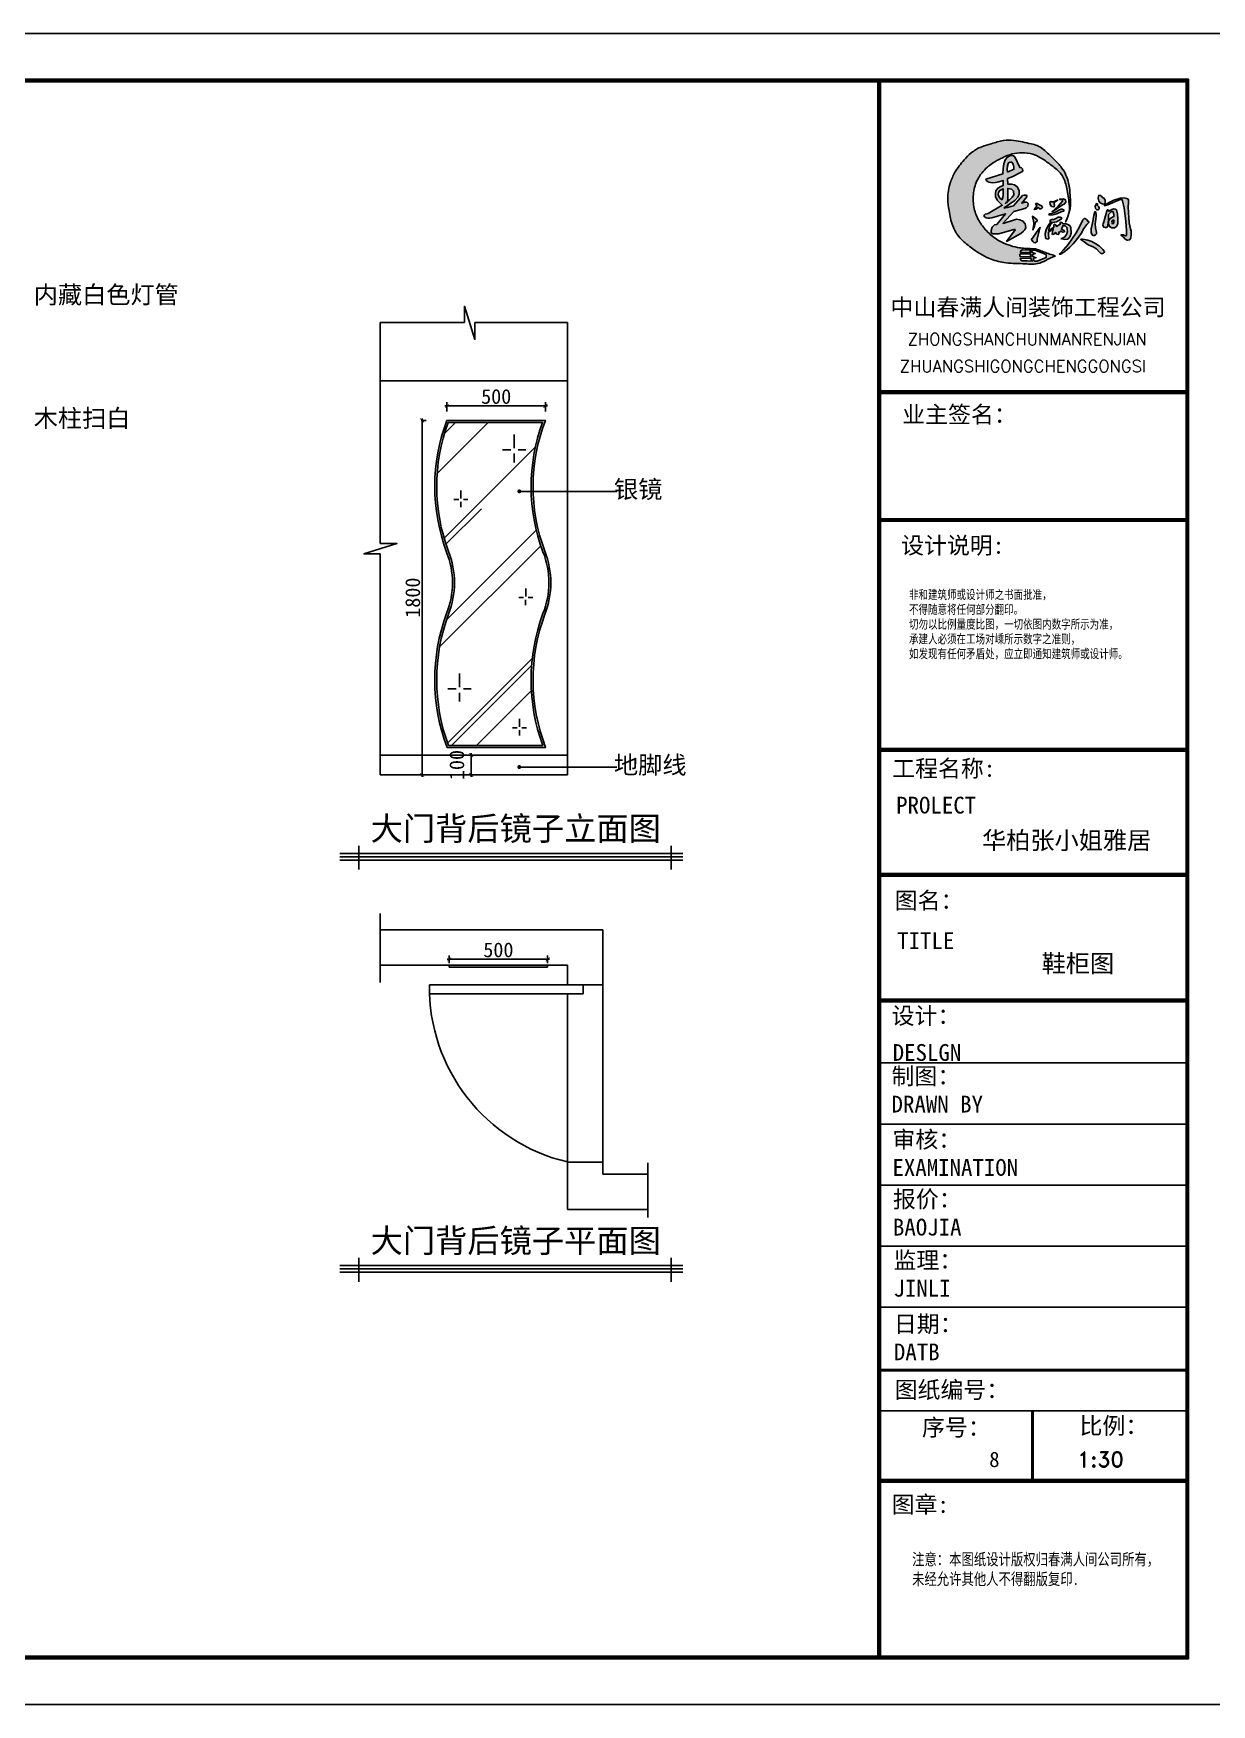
# Model space of a CAD drawing. Header units: millimetres. Extents: x 71641 to 191108, y -23091 to 29972.
# Drawn here: x 77492 to 83471, y -9624 to -1139 of the extents above; entities that cross this region are included whole.
import ezdxf

# ---------------------------------------------------------------- set-up
doc = ezdxf.new("R2010")
doc.units = ezdxf.units.MM
for name, color, linetype in [('00', 1, 'Continuous'), ('3', 5, 'Continuous'), ('家', 1, 'Continuous')]:
    doc.layers.add(name, color=color, linetype=linetype)
doc.styles.add('2121212', font='SIMFANG.TTF', dxfattribs={"height": 180})
doc.styles.add('30', font='SimSun.ttf', dxfattribs={"height": 75})
doc.styles.add('ROMAND', font='romand.shx', dxfattribs={"height": 100})
doc.styles.get("Standard").update_dxf_attribs({"font": 'SimSun.ttf', "height": 150})
doc.styles.add('STYLE-50B', font='SimSun.ttf', dxfattribs={"width": 0.766, "height": 150})
doc.dimstyles.new('30', dxfattribs={"dimscale": 0, "dimtxt": 90, "dimasz": 20, "dimexe": 20, "dimexo": 20, "dimgap": 10, "dimtad": 1, "dimdec": 0, "dimzin": 0, "dimdsep": 46, "dimtxsty": '30', "dimblk": 'ARCHTICK', "dimcen": 20, "dimdle": 10, "dimclrd": 8, "dimclre": 8, "dimclrt": 2, "dimadec": 0, "dimazin": 0, "dimtfac": 1, "dimtdec": 0, "dimtmove": 2, "dimatfit": 3, "dimldrblk": 'DOT', "dimfxl": 0, "dimtolj": 2, "dimtzin": 0, "dimlwd": -1, "dimarcsym": 0})

# ---------------------------------------------------------------- blocks, each defined once
blk = doc.blocks.new('_ARCHTICK')
at = {"color": 0, "linetype": 'ByBlock', "const_width": 0.15}
blk.add_lwpolyline([(-0.5, -0.5), (0.5, 0.5)], dxfattribs=at)
blk = doc.blocks.new('*D529')
at = {"color": 8, "lineweight": -2}
for p, q in [((79459.7, -3103.7), (79485.1, -3103.7)), ((79459.7, -4903.3), (79485.1, -4903.3))]:
    blk.add_line(p, q, dxfattribs=at)
at = {"color": 8}
blk.add_line((79465.1, -3093.7), (79465.1, -4913.3), dxfattribs=at)
at = {"layer": 'Defpoints', "color": 0}
for p in [(79439.7, -3103.7), (79439.7, -4903.3), (79465.1, -4903.3)]:
    blk.add_point(p, dxfattribs=at)
at = {"color": 8, "xscale": 20, "yscale": 20, "zscale": 20}
for p, rotation in [((79465.1, -3103.7), 90), ((79465.1, -4903.3), 270)]:
    blk.add_blockref('_ARCHTICK', p, dxfattribs=dict(at, rotation=rotation))
at = {"color": 2, "insert": (79417.6, -4003.5), "char_height": 75, "attachment_point": 5, "rotation": 90, "style": '30'}
blk.add_mtext('\\A2;1800', dxfattribs=at)
blk = doc.blocks.new('_Dot')
at = {"color": 0, "linetype": 'ByBlock', "lineweight": -2}
blk.add_line((-0.5, 0), (-1, 0), dxfattribs=at)
at = {"color": 0, "linetype": 'ByBlock', "const_width": 0.5}
blk.add_lwpolyline([(-0.25, 0, 1), (0.25, 0, 1)], format="xyb", close=True, dxfattribs=at)
blk = doc.blocks.new('DOT')
at = {"color": 0, "linetype": 'ByBlock'}
blk.add_line((-0.5, 0), (-1, 0), dxfattribs=at)
at = {"color": 0, "linetype": 'ByBlock', "const_width": 0.5}
blk.add_lwpolyline([(-0.25, 0, 1), (0.25, 0, 1)], format="xyb", close=True, dxfattribs=at)
blk = doc.blocks.new('*D530')
at = {"color": 8}
blk.add_line((80112, -5839.6), (79592, -5839.6), dxfattribs=at)
at = {"color": 8, "lineweight": -2}
for p, q in [((79602, -5859), (79602, -5819.6)), ((80102, -5859), (80102, -5819.6))]:
    blk.add_line(p, q, dxfattribs=at)
at = {"layer": 'Defpoints', "color": 0}
for p in [(79602, -5839.6), (79602, -5879), (80102, -5879)]:
    blk.add_point(p, dxfattribs=at)
at = {"color": 8, "xscale": 20, "yscale": 20, "zscale": 20}
for p, rotation in [((79602, -5839.6), 180.0000000000018), ((80102, -5839.6), 1.758593271006248e-12)]:
    blk.add_blockref('_ARCHTICK', p, dxfattribs=dict(at, rotation=rotation))
at = {"color": 2, "insert": (79852, -5792.1), "char_height": 75, "attachment_point": 5, "style": '30'}
blk.add_mtext('\\A2;500', dxfattribs=at)
blk = doc.blocks.new('*D531')
at = {"color": 8, "lineweight": -2}
for p, q in [((79707.1, -4803.3), (79694, -4803.3)), ((79707.1, -4903.3), (79694, -4903.3))]:
    blk.add_line(p, q, dxfattribs=at)
at = {"color": 8}
blk.add_line((79714, -4793.3), (79714, -4913.3), dxfattribs=at)
at = {"layer": 'Defpoints', "color": 0}
for p in [(79727.1, -4803.3), (79714, -4903.3), (79727.1, -4903.3)]:
    blk.add_point(p, dxfattribs=at)
at = {"color": 8, "xscale": 20, "yscale": 20, "zscale": 20}
for p, rotation in [((79714, -4803.3), 90), ((79714, -4903.3), 270)]:
    blk.add_blockref('_ARCHTICK', p, dxfattribs=dict(at, rotation=rotation))
at = {"color": 2, "insert": (79641.5, -4853.3), "char_height": 75, "attachment_point": 5, "rotation": 90, "style": '30'}
blk.add_mtext('\\A2;100', dxfattribs=at)
blk = doc.blocks.new('*D532')
at = {"color": 8}
blk.add_line((79581, -3030.1), (80100.9, -3030.1), dxfattribs=at)
at = {"color": 8, "lineweight": -2}
for p, q in [((79591, -3058.3), (79591, -3010.1)), ((80090.9, -3058.3), (80090.9, -3010.1))]:
    blk.add_line(p, q, dxfattribs=at)
at = {"layer": 'Defpoints', "color": 0}
for p in [(80090.9, -3030.1), (79591, -3078.3), (80090.9, -3078.3)]:
    blk.add_point(p, dxfattribs=at)
at = {"color": 8, "xscale": 20, "yscale": 20, "zscale": 20, "rotation": 180}
blk.add_blockref('_ARCHTICK', (79591, -3030.1), dxfattribs=at)
at = {"color": 8, "xscale": 20, "yscale": 20, "zscale": 20}
blk.add_blockref('_ARCHTICK', (80090.9, -3030.1), dxfattribs=at)
at = {"color": 2, "insert": (79840.9, -2982.6), "char_height": 75, "attachment_point": 5, "style": '30'}
blk.add_mtext('\\A2;500', dxfattribs=at)

msp = doc.modelspace()

# ---------------------------------------------------------------- hatches: boundary and pattern name
at = {"lineweight": -2}
h = msp.add_hatch(color=8, dxfattribs=at)
edge = h.paths.add_edge_path()
edge.add_spline(control_points=[(82424.9, -2206.6), (82415.3, -2202.6), (82393.2, -2191.8), (82353.9, -2165.9), (82312.7, -2124.9), (82288.8, -2087.1), (82280, -2066.8), (82279.6, -2065.9)], knot_values=[22078.908695, 22078.908695, 22078.908695, 22078.908695, 22412.037046, 22864.417059, 23573.352389, 24248.663515, 24278.339872, 24278.339872, 24278.339872, 24278.339872], degree=3, periodic=0)
edge.add_line((82279.6, -2065.9), (82147.3, -2081))
edge.add_spline(control_points=[(82147.3, -2081), (82150, -2092.8), (82159.9, -2126.7), (82191.6, -2180.5), (82259, -2233.2), (82331.8, -2282.1), (82394.6, -2298.9), (82422, -2302.5), (82424.3, -2302.8)], knot_values=[12526.980967, 12526.980967, 12526.980967, 12526.980967, 12912.76376, 13656.443057, 14467.926065, 15619.199217, 16432.672519, 16505.49519, 16505.49519, 16505.49519, 16505.49519], degree=3, periodic=0)
edge.add_line((82424.3, -2302.8), (82424.9, -2206.6))
edge = h.paths.add_edge_path()
edge.add_spline(control_points=[(82279.6, -2065.9), (82270.7, -2045.3), (82258.8, -1999.9), (82263, -1929.1), (82283.5, -1877.6), (82301.3, -1852.7), (82305.7, -1847.2)], knot_values=[24278.339872, 24278.339872, 24278.339872, 24278.339872, 24990.75798, 25753.853245, 26502.771788, 26725.483087, 26725.483087, 26725.483087, 26725.483087], degree=3, periodic=0)
edge.add_line((82305.7, -1847.2), (82218.2, -1777.6))
edge.add_spline(control_points=[(82218.2, -1777.6), (82217.2, -1778.8), (82198.9, -1799.4), (82170.5, -1836.9), (82140, -1903.4), (82128.7, -1971), (82138, -2032.6), (82143.9, -2066.9), (82147.3, -2081)], knot_values=[9052.726852, 9052.726852, 9052.726852, 9052.726852, 9101.944213, 9929.860353, 10544.164147, 11423.717054, 12065.484855, 12526.980967, 12526.980967, 12526.980967, 12526.980967], degree=3, periodic=0)
edge.add_line((82147.3, -2081), (82279.6, -2065.9))
edge = h.paths.add_edge_path()
edge.add_spline(control_points=[(82305.7, -1847.2), (82318.3, -1831.3), (82346.2, -1805.2), (82383.9, -1783.1), (82420.6, -1764.7), (82457.8, -1748.8), (82507.9, -1742.1), (82540.3, -1746.2), (82555.6, -1750.2)], knot_values=[26725.483087, 26725.483087, 26725.483087, 26725.483087, 27368.223838, 27920.784045, 28117.800611, 28678.884262, 29205.082751, 29708.300033, 29708.300033, 29708.300033, 29708.300033], degree=3, periodic=0)
edge.add_line((82555.6, -1750.2), (82567.9, -1702.4))
edge.add_spline(control_points=[(82567.9, -1702.4), (82563.8, -1701.4), (82530.6, -1693.8), (82480.9, -1681.3), (82411, -1679.2), (82357.9, -1698.8), (82300.7, -1712.8), (82254.2, -1740.4), (82228.7, -1766), (82218.2, -1777.6)], knot_values=[5035.937639, 5035.937639, 5035.937639, 5035.937639, 5168.823273, 6115.22021, 6678.484335, 7362.56903, 7901.570556, 8555.150084, 9052.726852, 9052.726852, 9052.726852, 9052.726852], degree=3, periodic=0)
edge.add_line((82218.2, -1777.6), (82305.7, -1847.2))
edge = h.paths.add_edge_path()
edge.add_spline(control_points=[(82555.6, -1750.2), (82558.3, -1750.9), (82573.8, -1755.2), (82598.9, -1766), (82634.7, -1790), (82675.4, -1820.3), (82723, -1862.7), (82737.6, -1931.7), (82747.2, -1984), (82750.6, -2019.7), (82749.5, -2041.2), (82746.8, -2056), (82727, -2104.2), (82731.7, -2094.2), (82738.1, -2080.5), (82748.7, -2050.4), (82758.7, -2004.5), (82753.6, -1961.2), (82750.5, -1912.5), (82738, -1864.3), (82709.7, -1816), (82677.7, -1782.5), (82637.3, -1744.5), (82604.3, -1712.8), (82574.3, -1704), (82567.9, -1702.4)], knot_values=[29708.300033, 29708.300033, 29708.300033, 29708.300033, 29797.016202, 30219.334531, 30576.066107, 31166.961224, 31854.609826, 32527.805429, 33346.145394, 33558.688985, 33686.826136, 33998.293275, 34349.980564, 34349.980564, 34349.980564, 34833.989407, 35367.457213, 35826.6748, 36215.832047, 36925.939156, 37388.482191, 37988.741176, 38391.375961, 39174.849041, 39385.918203, 39385.918203, 39385.918203, 39385.918203], degree=3, periodic=0)
edge.add_line((82567.9, -1702.4), (82555.6, -1750.2))
h = msp.add_hatch(color=8, dxfattribs=at)
h.paths.add_polyline_path([(82485.1, -1917), (82471.2, -1907.5), (82456.4, -1904), (82437.3, -1904), (82436.5, -1875.4), (82459, -1867.6), (82505.9, -1843.3), (82513.7, -1837.3), (82512.8, -1826.9), (82506.7, -1821.7), (82498.1, -1819.9), (82472.9, -1765.3), (82466.8, -1760.1), (82459, -1758.4), (82449.5, -1759.2), (82436.5, -1767), (82423.5, -1780), (82416.5, -1800.9), (82413, -1825.1), (82412.2, -1851.1), (82325.4, -1878.9), (82327.2, -1884.9), (82341.9, -1893.6), (82358.4, -1897.1), (82374.9, -1895.4), (82391.4, -1892.8), (82413, -1884.9), (82413, -1911), (82402.6, -1915.3), (82386.1, -1924.8), (82376.6, -1938.7), (82374.9, -1952.6), (82375.7, -1966.4), (82383.5, -1984.7), (82398.3, -2001.1), (82409.6, -2011.5), (82338.4, -2053.1), (82331.5, -2054.9), (82322.8, -2055.7), (82316.7, -2060.9), (82316.7, -2068.7), (82327.2, -2075.7), (82336.7, -2077.4), (82345.4, -2077.4), (82355.8, -2075.7), (82426.1, -2054.9), (82380.9, -2108.6), (82369.7, -2111.2), (82358.4, -2122.5), (82352.3, -2139.8), (82352.3, -2151.1), (82361, -2155.4), (82374.9, -2156.3), (82392.2, -2156.3), (82468.6, -2133.8), (82474.6, -2134.6), (82475.5, -2136.4), (82431.3, -2194.5), (82504.1, -2153.7), (82516.3, -2143.3), (82523.2, -2135.5), (82528.4, -2123.4), (82525.8, -2106), (82513.7, -2091.3), (82498.9, -2084.4), (82480.7, -2082.6), (82413, -2103.4), (82413, -2102.6), (82467.7, -2042.7), (82523.2, -2027.1), (82530.2, -2023.7), (82539.7, -2015.9), (82541.5, -2002.9), (82534.5, -1995.9), (82524.1, -1995.9), (82508.5, -2001.1), (82533.6, -1969), (82534.5, -1962.1), (82529.3, -1959.5), (82520.6, -1960.4), (82512.8, -1962.1), (82466, -2013.3), (82433.9, -2022.8), (82419.1, -2025.4), (82419.1, -2023.7), (82446, -2006.3), (82473.8, -1987.3), (82488.5, -1970.8), (82494.6, -1956), (82494.6, -1936.1)])
h.paths.add_polyline_path([(82466.8, -1939.6), (82467.7, -1957.8), (82459, -1970.8), (82444.3, -1984.7), (82435.2, -1992.5), (82432.1, -1996.8), (82425.2, -2001.1), (82435.2, -1992.5), (82436.5, -1990.7), (82437.3, -1979.4), (82438.2, -1924.8), (82438.2, -1925.7), (82456.4, -1930)], flags=16)
h.paths.add_polyline_path([(82413, -1958.6), (82412.2, -1970.8), (82409.6, -1979.4), (82408.7, -1982.9), (82398.3, -1976), (82392.2, -1966.4), (82388.8, -1956), (82390.5, -1946.5), (82397.4, -1936.1), (82410.4, -1929.2), (82413.9, -1926.6)], flags=16)
h.paths.add_polyline_path([(82435.6, -1843.3), (82434.7, -1829.5), (82436.5, -1811.3), (82441.7, -1795.6), (82448.6, -1793), (82457.3, -1793), (82464.2, -1801.7), (82467.7, -1818.2), (82468.6, -1828.6)], flags=16)
h = msp.add_hatch(color=8, dxfattribs=at)
h.paths.add_polyline_path([(82712.4, -2043.6), (82721, -2041.9), (82721.9, -2035.8), (82721, -2034.9), (82714.1, -2031.5), (82708, -2031.5), (82695.9, -2035.8), (82679.4, -2046.2), (82659.4, -2053.1), (82652.5, -2054.9), (82649, -2054.9), (82646.4, -2056.6), (82649, -2060.9), (82666.4, -2060.1), (82686.3, -2054)])
h.paths.add_polyline_path([(82692.4, -2015), (82662, -2042.7), (82668.1, -2041), (82715, -2008.9), (82723.6, -2005.5), (82731.5, -1995.9), (82729.7, -1982.9), (82719.3, -1977.7), (82704, -1979.8), (82700.2, -1982), (82715, -1983), (82715, -1990.7)])
h.paths.add_polyline_path([(82659.4, -2016.7), (82668.1, -2018.5), (82673.3, -2017.6), (82674.2, -2010.7), (82672.5, -2005.5), (82673.3, -1999.4), (82678.5, -1994.2), (82692.4, -1982.9), (82669.9, -1993.3), (82666.4, -1994.2), (82658.6, -1994.2), (82655.1, -1992.5), (82650.8, -1995.1), (82651.6, -2008.1)])
h.paths.add_polyline_path([(82598.7, -2008.9), (82586.6, -2002.9), (82577.9, -2002.9), (82583.1, -2011.5), (82584, -2015.9), (82571.8, -2033.2), (82581.4, -2031.5), (82590.9, -2022.8), (82599.6, -2028.9), (82606.5, -2028.9), (82612.6, -2024.5), (82613.5, -2021.1), (82609.1, -2014.1)])
h.paths.add_polyline_path([(82562.3, -2067), (82562.3, -2067.9), (82569.2, -2100.8), (82569.2, -2106), (82568.3, -2119), (82564.9, -2136.4), (82573.6, -2117.3), (82577.9, -2096.5), (82584.8, -2093), (82586.6, -2088.7), (82585.7, -2085.2)])
h.paths.add_polyline_path([(82557.1, -2185.8), (82564, -2194.5), (82569.2, -2200.5), (82577, -2201.4), (82585.7, -2195.3), (82585.7, -2182.3), (82602.2, -2121.6)])
h.paths.add_polyline_path([(82708.9, -2081.8), (82711.5, -2075.7), (82703.7, -2072.2), (82693.3, -2072.2), (82680.3, -2079.2), (82668.1, -2084.4), (82663.8, -2082.6), (82650.8, -2088.7), (82652.5, -2093), (82657.7, -2096.5), (82656, -2099.1), (82651.6, -2100), (82642.1, -2113.8), (82631.7, -2135.5), (82627.3, -2154.6), (82628.2, -2178), (82635.2, -2182.3), (82643, -2183.2), (82646.4, -2180.6), (82645.6, -2172.8), (82643.8, -2165.8), (82644.7, -2148.5), (82668.1, -2130.3), (82664.7, -2145.9), (82662, -2158.9), (82668.1, -2158), (82672.5, -2157.2), (82679.4, -2149.4), (82685.5, -2157.2), (82693.3, -2158.9), (82697.6, -2155.4), (82695, -2150.2), (82698.5, -2147.6), (82704.6, -2144.2), (82707.2, -2141.6), (82711.5, -2145.9), (82716.7, -2148.5), (82724.5, -2146.8), (82726.3, -2143.3), (82723.6, -2139.8), (82719.3, -2138.1), (82709.8, -2134.6), (82711.5, -2128.6), (82716.7, -2115.6), (82728, -2115.6), (82737.5, -2123.4), (82740.1, -2145), (82734.9, -2158.9), (82725.4, -2172.8), (82715.8, -2178), (82707.2, -2179.7), (82712.4, -2182.3), (82727.1, -2184.9), (82742.7, -2183.2), (82754, -2170.2), (82759.2, -2152), (82757.5, -2124.2), (82751.4, -2114.7), (82741.9, -2108.6), (82734.1, -2106), (82717.6, -2106), (82715, -2101.7), (82708.9, -2097.4), (82703.7, -2098.2), (82703.7, -2100.8), (82703.7, -2107.8), (82683.7, -2118.2), (82682, -2113.8), (82674.2, -2107.8), (82671.6, -2110.4), (82671.6, -2113.8), (82671.6, -2122.5), (82654.2, -2133.8), (82645.6, -2142.4), (82646.4, -2136.4), (82649, -2119), (82656.8, -2104.3), (82663.8, -2099.1), (82684.6, -2095.6)])
h = msp.add_hatch(color=8, dxfattribs=at)
h.paths.add_polyline_path([(82763, -2183), (82743.1, -2210.7), (82720.6, -2237), (82702.6, -2255.8), (82700.7, -2256.9), (82699.6, -2258.8), (82704.1, -2259.5), (82711.2, -2255.8), (82727, -2245.6), (82750.6, -2225.4), (82768.6, -2207.4), (82785.5, -2187.1), (82809.1, -2154.1), (82823.4, -2129), (82838, -2108.4), (82848.9, -2098.2), (82848.1, -2095.6), (82835, -2082.1), (82830.9, -2080.6), (82829, -2079.1), (82824.2, -2079.1), (82820.8, -2081.7), (82817.8, -2085.8), (82803.1, -2116.6), (82784, -2151.1)])
h.paths.add_polyline_path([(82843.3, -2189), (82826.4, -2184.9), (82815.5, -2183), (82808, -2183), (82807.6, -2184.5), (82809.5, -2186), (82825.3, -2196.9), (82845.9, -2211.5), (82864.7, -2221.2), (82870.7, -2222.4), (82876, -2225), (82886.8, -2233.2), (82901.5, -2248.3), (82910.1, -2255.8), (82917.6, -2256.1), (82921.7, -2255.8), (82926.6, -2251.6), (82927.4, -2245.3), (82919.9, -2235.1), (82901.9, -2219), (82884.6, -2206.6), (82863.6, -2195.7)])
h.paths.add_polyline_path([(82860.9, -2149.2), (82863.3, -2158), (82868.7, -2164.3), (82875.5, -2164.7), (82882.7, -2161.8), (82887.6, -2157), (82887.6, -2148.8), (82882.3, -2126.5), (82880.8, -2106.1), (82884.2, -2081.4), (82886.1, -2064.9), (82886.1, -2056.7), (82884.2, -2049.4), (82882.3, -2045.1), (82880.3, -2043.6), (82878.4, -2044.6), (82874.5, -2063.5), (82868.7, -2091.6), (82864.8, -2108.1), (82860.9, -2130.3)])
h.paths.add_polyline_path([(82900.7, -2022.3), (82897.8, -2018), (82892.9, -2012.1), (82893.4, -2007.3), (82892.4, -2004.4), (82890.5, -2002.5), (82887.4, -2003.7), (82886.6, -2006.3), (82883.7, -2009.7), (82881.3, -2017.5), (82883.2, -2027.6), (82889, -2033.9), (82895.8, -2034.4), (82901.2, -2030.1)])
h.paths.add_polyline_path([(82899.7, -1989.9), (82906.5, -1999.1), (82916.7, -2004.4), (82924.4, -2005.4), (82930.3, -2002.9), (82932.2, -1996.2), (82932.2, -1986), (82930.3, -1981.6), (82925.4, -1974.8), (82918.6, -1971.5), (82913.3, -1965.2), (82907.5, -1960.8), (82902.1, -1960.3), (82902.1, -1961.3), (82898.7, -1960.8), (82897.3, -1964.2), (82896.8, -1975.8)])
h.paths.add_polyline_path([(83027.2, -2025.2), (83036.4, -2092.6), (83039.8, -2141.5), (83039.3, -2164.3), (83035, -2165.7), (83023.3, -2161.4), (83016.5, -2160.9), (83011.7, -2161.8), (83024.3, -2173.5), (83032.5, -2182.7), (83043.7, -2189), (83055.3, -2187), (83061.1, -2178.3), (83063.1, -2158.4), (83062.6, -2143.4), (83060.2, -2131.3), (83053.4, -2099.8), (83051, -2074.2), (83048.5, -2021.3), (83050, -1996.2), (83050, -1986), (83047.6, -1980.7), (83040.8, -1976.3), (83027.2, -1973.9), (83007.8, -1974.8), (82976.3, -1985.5), (82944.3, -2001), (82931.2, -2008.8), (82927.9, -2013), (82933.6, -2012.1), (82944.8, -2008.3), (83007.8, -1981.6), (83013.1, -1981.1), (83016.5, -1981.1), (83019.9, -1988.9)])
h.paths.add_polyline_path([(82949.2, -2058.2), (82953.5, -2052.8), (82962.2, -2044.6), (82967.1, -2042.7), (82970.5, -2042.7), (82972.9, -2046.1), (82974.9, -2058.2), (82975.8, -2068.8), (82961.3, -2075.6), (82951.1, -2084.3), (82948.2, -2091.6), (82948.2, -2106.1), (82954, -2119.7), (82966.1, -2126), (82978.2, -2125), (82988.9, -2118.2), (82996.2, -2105.2), (82995.7, -2079.5), (82994.2, -2054.3), (82988.4, -2034.4), (82982.6, -2030.6), (82974.9, -2030.1), (82966.1, -2033), (82956.4, -2037.8), (82950.1, -2041.2), (82947.7, -2036.4), (82945.3, -2033.9), (82941.9, -2034.9), (82940.9, -2036.4), (82939.5, -2040.7), (82937, -2053.8), (82924.4, -2095.5), (82920.6, -2105.2), (82919.6, -2112.9), (82920.6, -2117.8), (82924.4, -2122.6), (82931.7, -2124.5), (82939, -2124.5), (82943.3, -2120.7), (82945.8, -2112.9), (82946.7, -2099.3), (82948.2, -2085.8)])
h.paths.add_polyline_path([(82968.1, -2088.2), (82964.7, -2094), (82966.6, -2100.3), (82969, -2105.2), (82972.4, -2104.2), (82975.3, -2099.3), (82976.3, -2092.6), (82975.8, -2084.8)], flags=17)
h = msp.add_hatch(color=8, dxfattribs=at)
edge = h.paths.add_edge_path()
edge.add_spline(control_points=[(82424.3, -2302.8), (82453.8, -2306.5), (82508, -2306.4), (82598.9, -2315.4), (82642.5, -2282.7), (82681, -2268.2), (82652.9, -2260.5), (82640.4, -2255.4), (82610.4, -2244.8), (82592.1, -2236.5), (82571.9, -2231.4), (82548.5, -2231.9), (82518.6, -2229.9), (82480.7, -2225.2), (82449.9, -2216.6), (82429.6, -2208.6), (82424.9, -2206.6)], knot_values=[16505.49519, 16505.49519, 16505.49519, 16505.49519, 17462.307767, 18254.424733, 19263.770823, 19286.294409, 19393.463502, 19769.722666, 20039.931175, 20323.71298, 20426.202415, 20700.644692, 21064.187457, 21384.09699, 21917.120996, 22078.908695, 22078.908695, 22078.908695, 22078.908695], degree=3, periodic=0)
edge.add_line((82424.9, -2206.6), (82424.3, -2302.8))
h.paths.add_polyline_path([(82498.1, -2265.6), (82497.8, -2260), (82500.8, -2257.3), (82554, -2259.1), (82553.6, -2261), (82553, -2265), (82552.9, -2267), (82554.9, -2272.3), (82499.9, -2270.6)], flags=16)
h.paths.add_polyline_path([(82502, -2280.6), (82557.6, -2282), (82557.1, -2284.2), (82556.7, -2286.4), (82557.4, -2288.6), (82558.2, -2290.8), (82560.1, -2292.6), (82562, -2294.4), (82510.8, -2292.6, -0.485719)], flags=16)
h.paths.add_polyline_path([(82502.6, -2250.6, -0.499354), (82512, -2238.2), (82554.3, -2238.5), (82554.6, -2238.2), (82554.6, -2238.5), (82552.7, -2240.1), (82550.8, -2242), (82550.2, -2247.9), (82551.1, -2251.2, -0.17168), (82550.2, -2251.4)], flags=16)
h.paths.add_polyline_path([(82558.3, -2248.8), (82558.7, -2245), (82561.2, -2242.4), (82564.3, -2240.6), (82568.8, -2239.6), (82573.4, -2240), (82574.9, -2240), (82631.7, -2261.7), (82632, -2276.4), (82585.8, -2294.4), (82582.5, -2295.2), (82580.3, -2295.4), (82574.5, -2294.3), (82569.6, -2291.1), (82567.3, -2286.7), (82568.2, -2282.7), (82571.7, -2280.6), (82580.8, -2277.6), (82567.6, -2273.5), (82563.6, -2271), (82561.4, -2266.7), (82562.2, -2262.9), (82565.5, -2260.9), (82571.2, -2258.4), (82577, -2255.9), (82561.1, -2251.4)], flags=16)
h = msp.add_hatch()
h.set_pattern_fill('AR-RROOF', color=140, scale=22, angle=45, style=0)
h.set_pattern_definition([(45, (-17536.66, 702.57), (474.1575, 1264.42), [8382, -1117.6, 2794, -558.8]), (45, (-17208.7, 1425.66), (-920.656, 130.3933), [1676.4, -184.404, 3352.8, -419.1]), (45, (-17674.95, 1236), (1789.9447, 2319.4206), [4470.4, -782.32, 2235.2, -558.8])])
h.paths.add_polyline_path([(80076.5, -3113.7), (79597.9, -3113.7, 0.181169), (79598.8, -3768.3, -0.189766), (79598.8, -4087, 0.179163), (79598.7, -4753.7), (80077.3, -4753.7, -0.178554), (80078.3, -4084.3, 0.184444), (80081.5, -3779.6, -0.182998)])

# ---------------------------------------------------------------- linework, layer by layer
at = {"color": 3, "lineweight": -2}
for p, q in [((83355.2, -1371.3), (71873.6, -1371.3)), ((81778.3, -9377.5), (81778.3, -1384.7)), ((81785, -9377.5), (81785, -1384.7)), ((81791.7, -9377.5), (81791.7, -1384.7)), ((83355.2, -9390.9), (83355.2, -1371.3)), ((71873.6, -9390.9), (83355.2, -9390.9))]:
    msp.add_line(p, q, dxfattribs=at)
at = {"color": 1}
for p, q in [((79252.2, -3728.7), (79252.2, -2607.1)), ((79252.2, -2607.1), (79679.5, -2607.1)), ((79732.6, -2607.1), (80202, -2607.1)), ((79252.2, -4903.3), (79252.2, -3781.7)), ((79252.2, -5607.4), (79252.2, -5957.6)), ((80609.9, -7149.7), (80609.9, -6872.9))]:
    msp.add_line(p, q, dxfattribs=at)
for p, q in [((80202, -4903.3), (80202, -2607.1)), ((80202, -2903.3), (79252.2, -2903.3)), ((80202, -4903.3), (79252.2, -4903.3)), ((80382, -5690), (79252.2, -5690)), ((80382, -5690), (80382, -5970)), ((80202, -5870), (79252.2, -5870)), ((80202, -5870), (80202, -5970)), ((80202, -6866.7), (80202, -7110)), ((80382, -6870), (80382, -6930)), ((80382, -6930), (80609.9, -6930)), ((80202, -7110), (80609.9, -7110))]:
    msp.add_line(p, q)
at = {"color": 8, "lineweight": -2}
for p, q in [((81791.7, -2953.5), (83341.8, -2953.5)), ((81791.7, -2960.2), (83341.8, -2960.2)), ((81791.7, -2966.8), (83341.8, -2966.8)), ((81791.7, -3602.4), (83341.8, -3602.4)), ((81791.7, -3609.1), (83341.8, -3609.1)), ((81791.7, -3615.8), (83341.8, -3615.8)), ((81791.7, -4768.8), (83341.8, -4768.8)), ((81791.7, -4775.5), (83341.8, -4775.5)), ((81791.7, -4782.2), (83341.8, -4782.2)), ((81791.7, -5404), (83341.8, -5404)), ((81791.7, -5410.7), (83341.8, -5410.7)), ((81791.7, -5417.3), (83341.8, -5417.3)), ((81791.7, -6042.3), (83341.8, -6042.3)), ((81791.7, -6048.9), (83341.8, -6048.9)), ((81791.7, -6055.6), (83341.8, -6055.6)), ((81791.7, -6365.7), (83341.8, -6365.7)), ((81791.7, -6675.8), (83341.8, -6675.8)), ((81791.7, -6985.9), (83341.8, -6985.9)), ((81791.7, -7606), (83341.8, -7606)), ((81791.7, -7922.8), (83341.8, -7922.8)), ((81791.7, -7929.5), (83341.8, -7929.5)), ((81791.7, -8132.2), (83341.8, -8132.2)), ((81790.9, -8480.4), (83341, -8480.4)), ((81790.9, -8487.1), (83341, -8487.1)), ((81790.9, -8493.8), (83341, -8493.8))]:
    msp.add_line(p, q, dxfattribs=at)
at = {"color": 6}
for p, q in [((79932.4, -3243.8), (79932.4, -3175.6)), ((79872.9, -3252.7), (79914.6, -3252.7)), ((79931.8, -3272.3), (79931.8, -3316.8)), ((79953.2, -3252.7), (79991.8, -3252.7)), ((79661.8, -3500), (79661.8, -3459.1)), ((79626.1, -3505.3), (79651.2, -3505.3)), ((79661.5, -3517.1), (79661.5, -3543.8)), ((79674.3, -3505.3), (79697.5, -3505.3)), ((79990.9, -3997.1), (79990.9, -3956.2)), ((79955.2, -4002.4), (79980.2, -4002.4)), ((79990.5, -4014.2), (79990.5, -4040.9)), ((80003.4, -4002.4), (80026.5, -4002.4)), ((79655, -4457.6), (79655, -4389.3)), ((79595.5, -4466.5), (79637.2, -4466.5)), ((79654.4, -4486.1), (79654.4, -4530.6)), ((79675.8, -4466.5), (79714.4, -4466.5)), ((79923.1, -4664.9), (79948.1, -4664.9)), ((79958.8, -4659.6), (79958.8, -4618.7)), ((79971.2, -4664.9), (79994.4, -4664.9)), ((79958.4, -4676.7), (79958.4, -4703.4))]:
    msp.add_line(p, q, dxfattribs=at)
at = {"color": 2}
msp.add_line((80202, -4803.3), (79252.2, -4803.3), dxfattribs=at)
at = {"color": 4}
for p, q in [((79602, -5879), (79602, -5870)), ((80102, -5879), (79602, -5879)), ((80102, -5879), (80102, -5870))]:
    msp.add_line(p, q, dxfattribs=at)
at = {"color": 3}
for p, q in [((80282, -5970), (79502, -5970)), ((79502, -5970), (79502, -6015)), ((79502, -6015), (80282, -6015)), ((80282, -5970), (80282, -6015))]:
    msp.add_line(p, q, dxfattribs=at)
at = {"color": 0}
for p, q in [((80382, -5970), (80202, -5970)), ((80382, -6870), (80202, -6870)), ((80382, -6870), (80202, -6870))]:
    msp.add_line(p, q, dxfattribs=at)
at = {"color": 8}
for p, q in [((80202, -6870), (80202, -6015)), ((80382, -6870), (80382, -5970)), ((80202, -6870), (80202, -6866.7))]:
    msp.add_line(p, q, dxfattribs=at)
at = {"color": 8, "linetype": 'ByBlock', "lineweight": -2, "ltscale": 500}
for p, q in [((82559, -8132.2), (82559, -8480.4)), ((82562.9, -8132.2), (82562.9, -8480.4)), ((82566.7, -8132.2), (82566.7, -8480.4))]:
    msp.add_line(p, q, dxfattribs=at)
at = {"color": 3, "lineweight": -2}
for points in [[(71873.6, -1371.3), (83355.2, -1371.3), (83355.2, -9390.9), (71873.6, -9390.9)], [(71880.1, -1377.8), (83348.7, -1377.8), (83348.7, -9384.4), (71880.1, -9384.4)], [(71886.6, -1384.3), (83342.2, -1384.3), (83342.2, -9377.9), (71886.6, -9377.9)]]:
    msp.add_lwpolyline(points, close=True, dxfattribs=at)
at = {"color": 8, "lineweight": -2}
for points in [[(82325.4, -1878.9), (82412.2, -1851.1), (82413, -1825.1), (82416.5, -1800.9), (82423.5, -1780), (82436.5, -1767), (82449.5, -1759.2), (82459, -1758.4), (82466.8, -1760.1), (82472.9, -1765.3), (82498.1, -1819.9), (82506.7, -1821.7), (82512.8, -1826.9), (82513.7, -1837.3), (82505.9, -1843.3), (82459, -1867.6), (82436.5, -1875.4), (82437.3, -1904), (82456.4, -1904), (82471.2, -1907.5), (82485.1, -1917), (82494.6, -1936.1), (82494.6, -1956), (82488.5, -1970.8), (82473.8, -1987.3), (82446, -2006.3), (82419.1, -2023.7), (82419.1, -2025.4), (82433.9, -2022.8), (82466, -2013.3), (82512.8, -1962.1), (82520.6, -1960.4), (82529.3, -1959.5), (82534.5, -1962.1), (82533.6, -1969), (82508.5, -2001.1), (82524.1, -1995.9), (82534.5, -1995.9), (82541.5, -2002.9), (82539.7, -2015.9), (82530.2, -2023.7), (82523.2, -2027.1), (82467.7, -2042.7), (82413, -2102.6), (82413, -2103.4), (82480.7, -2082.6), (82498.9, -2084.4), (82513.7, -2091.3), (82525.8, -2106), (82528.4, -2123.4), (82523.2, -2135.5), (82516.3, -2143.3), (82504.1, -2153.7), (82431.3, -2194.5), (82475.5, -2136.4), (82474.6, -2134.6), (82468.6, -2133.8), (82392.2, -2156.3), (82374.9, -2156.3), (82361, -2155.4), (82352.3, -2151.1), (82352.3, -2139.8), (82358.4, -2122.5), (82369.7, -2111.2), (82380.9, -2108.6), (82426.1, -2054.9), (82355.8, -2075.7), (82345.4, -2077.4), (82336.7, -2077.4), (82327.2, -2075.7), (82316.7, -2068.7), (82316.7, -2060.9), (82322.8, -2055.7), (82331.5, -2054.9), (82338.4, -2053.1), (82409.6, -2011.5), (82398.3, -2001.1), (82383.5, -1984.7), (82375.7, -1966.4), (82374.9, -1952.6), (82376.6, -1938.7), (82386.1, -1924.8), (82402.6, -1915.3), (82413, -1911), (82413, -1884.9), (82391.4, -1892.8), (82374.9, -1895.4), (82358.4, -1897.1), (82341.9, -1893.6), (82327.2, -1884.9)], [(82435.6, -1843.3), (82468.6, -1828.6), (82467.7, -1818.2), (82464.2, -1801.7), (82457.3, -1793), (82448.6, -1793), (82441.7, -1795.6), (82436.5, -1811.3), (82434.7, -1829.5)], [(82413.9, -1926.6), (82413, -1958.6), (82412.2, -1970.8), (82409.6, -1979.4), (82408.7, -1982.9), (82398.3, -1976), (82392.2, -1966.4), (82388.8, -1956), (82390.5, -1946.5), (82397.4, -1936.1), (82410.4, -1929.2)], [(82438.2, -1924.8), (82437.3, -1979.4), (82436.5, -1990.7), (82432.1, -1996.8), (82425.2, -2001.1), (82444.3, -1984.7), (82459, -1970.8), (82467.7, -1957.8), (82466.8, -1939.6), (82456.4, -1930), (82438.2, -1925.7)], [(82577.9, -2002.9), (82583.1, -2011.5), (82584, -2015.9), (82571.8, -2033.2), (82581.4, -2031.5), (82590.9, -2022.8), (82599.6, -2028.9), (82606.5, -2028.9), (82612.6, -2024.5), (82613.5, -2021.1), (82609.1, -2014.1), (82598.7, -2008.9), (82586.6, -2002.9)], [(82721, -2034.9), (82714.1, -2031.5), (82708, -2031.5), (82695.9, -2035.8), (82679.4, -2046.2), (82659.4, -2053.1), (82652.5, -2054.9), (82649, -2054.9), (82646.4, -2056.6), (82649, -2060.9), (82666.4, -2060.1), (82686.3, -2054), (82712.4, -2043.6), (82721, -2041.9), (82721.9, -2035.8)], [(82692.4, -1982.9), (82678.5, -1994.2), (82673.3, -1999.4), (82672.5, -2005.5), (82674.2, -2010.7), (82673.3, -2017.6), (82668.1, -2018.5), (82659.4, -2016.7), (82651.6, -2008.1), (82650.8, -1995.1), (82655.1, -1992.5), (82658.6, -1994.2), (82666.4, -1994.2), (82669.9, -1993.3)], [(82700.2, -1980.3), (82719.3, -1977.7), (82729.7, -1982.9), (82731.5, -1995.9), (82723.6, -2005.5), (82715, -2008.9), (82668.1, -2041), (82662, -2042.7), (82692.4, -2015), (82715, -1990.7), (82715, -1984.7), (82713.2, -1982.9), (82700.2, -1982), (82704.6, -1979.4)], [(82887.6, -2002.9), (82886.6, -2006.3), (82883.7, -2009.7), (82881.3, -2017.5), (82883.2, -2027.6), (82889, -2033.9), (82895.8, -2034.4), (82901.2, -2030.1), (82900.7, -2022.3), (82897.8, -2018), (82892.9, -2012.1), (82893.4, -2007.3), (82892.4, -2004.4), (82890.5, -2002.5), (82888.1, -2003.4)], [(82902.1, -1960.3), (82907.5, -1960.8), (82913.3, -1965.2), (82918.6, -1971.5), (82925.4, -1974.8), (82930.3, -1981.6), (82932.2, -1986), (82932.2, -1996.2), (82930.3, -2002.9), (82924.4, -2005.4), (82916.7, -2004.4), (82906.5, -1999.1), (82899.7, -1989.9), (82896.8, -1975.8), (82897.3, -1964.2), (82898.7, -1960.8), (82902.1, -1961.3)], [(82941.9, -2034.9), (82940.9, -2036.4), (82939.5, -2040.7), (82937, -2053.8), (82924.4, -2095.5), (82920.6, -2105.2), (82919.6, -2112.9), (82920.6, -2117.8), (82924.4, -2122.6), (82931.7, -2124.5), (82939, -2124.5), (82943.3, -2120.7), (82945.8, -2112.9), (82946.7, -2099.3), (82948.2, -2085.8), (82949.2, -2058.2), (82953.5, -2052.8), (82962.2, -2044.6), (82967.1, -2042.7), (82970.5, -2042.7), (82972.9, -2046.1), (82974.9, -2058.2), (82975.8, -2068.8), (82961.3, -2075.6), (82951.1, -2084.3), (82948.2, -2091.6), (82948.2, -2106.1), (82954, -2119.7), (82966.1, -2126), (82978.2, -2125), (82988.9, -2118.2), (82996.2, -2105.2), (82995.7, -2079.5), (82994.2, -2054.3), (82988.4, -2034.4), (82982.6, -2030.6), (82974.9, -2030.1), (82966.1, -2033), (82956.4, -2037.8), (82950.1, -2041.2), (82947.7, -2036.4), (82945.3, -2033.9)], [(82927.8, -2013.1), (82931.2, -2008.8), (82944.3, -2001), (82976.3, -1985.5), (83007.8, -1974.8), (83027.2, -1973.9), (83040.8, -1976.3), (83047.6, -1980.7), (83050, -1986), (83050, -1996.2), (83048.5, -2021.3), (83051, -2074.2), (83053.4, -2099.8), (83060.2, -2131.3), (83062.6, -2143.4), (83063.1, -2158.4), (83061.1, -2178.3), (83055.3, -2187), (83043.7, -2189), (83032.5, -2182.7), (83024.3, -2173.5), (83011.7, -2161.8), (83016.5, -2160.9), (83023.3, -2161.4), (83035, -2165.7), (83039.3, -2164.3), (83039.8, -2141.5), (83036.4, -2092.6), (83027.2, -2025.2), (83019.9, -1988.9), (83016.5, -1981.1), (83013.1, -1981.1), (83007.8, -1981.6), (82944.8, -2008.3), (82933.6, -2012.1), (82927.3, -2013.1)], [(82562.3, -2067.9), (82569.2, -2100.8), (82569.2, -2106), (82568.3, -2119), (82564.9, -2136.4), (82573.6, -2117.3), (82577.9, -2096.5), (82584.8, -2093), (82586.6, -2088.7), (82585.7, -2085.2), (82562.3, -2067)], [(82707.2, -2179.7), (82715.8, -2178), (82725.4, -2172.8), (82734.9, -2158.9), (82740.1, -2145), (82737.5, -2123.4), (82728, -2115.6), (82716.7, -2115.6), (82711.5, -2128.6), (82709.8, -2134.6), (82719.3, -2138.1), (82723.6, -2139.8), (82726.3, -2143.3), (82724.5, -2146.8), (82716.7, -2148.5), (82711.5, -2145.9), (82707.2, -2141.6), (82704.6, -2144.2), (82698.5, -2147.6), (82695, -2150.2), (82697.6, -2155.4), (82693.3, -2158.9), (82685.5, -2157.2), (82679.4, -2149.4), (82672.5, -2157.2), (82668.1, -2158), (82662, -2158.9), (82664.7, -2145.9), (82668.1, -2130.3), (82644.7, -2148.5), (82643.8, -2165.8), (82645.6, -2172.8), (82646.4, -2180.6), (82643, -2183.2), (82635.2, -2182.3), (82628.2, -2178), (82627.3, -2154.6), (82631.7, -2135.5), (82642.1, -2113.8), (82651.6, -2100), (82656, -2099.1), (82657.7, -2096.5), (82652.5, -2093), (82650.8, -2088.7), (82663.8, -2082.6), (82668.1, -2084.4), (82680.3, -2079.2), (82693.3, -2072.2), (82703.7, -2072.2), (82711.5, -2075.7), (82708.9, -2081.8), (82684.6, -2095.6), (82663.8, -2099.1), (82656.8, -2104.3), (82649, -2119), (82646.4, -2136.4), (82645.6, -2142.4), (82654.2, -2133.8), (82671.6, -2122.5), (82671.6, -2113.8), (82671.6, -2110.4), (82674.2, -2107.8), (82682, -2113.8), (82683.7, -2118.2), (82703.7, -2107.8), (82703.7, -2100.8), (82703.7, -2098.2), (82708.9, -2097.4), (82715, -2101.7), (82717.6, -2106), (82734.1, -2106), (82741.9, -2108.6), (82751.4, -2114.7), (82757.5, -2124.2), (82759.2, -2152), (82754, -2170.2), (82742.7, -2183.2), (82727.1, -2184.9), (82712.4, -2182.3)], [(82847.1, -2094.5), (82835, -2082.1), (82830.9, -2080.6), (82829, -2079.1), (82824.2, -2079.1), (82820.8, -2081.7), (82817.8, -2085.8), (82803.1, -2116.6), (82784, -2151.1), (82763, -2183), (82743.1, -2210.7), (82720.6, -2237), (82702.6, -2255.8), (82700.7, -2256.9), (82699.6, -2258.8), (82704.1, -2259.5), (82711.2, -2255.8), (82727, -2245.6), (82750.6, -2225.4), (82768.6, -2207.4), (82785.5, -2187.1), (82809.1, -2154.1), (82823.4, -2129), (82838, -2108.4), (82848.9, -2098.2), (82847.4, -2093.4), (82839.6, -2086.2)], [(82878.4, -2044.6), (82874.5, -2063.5), (82868.7, -2091.6), (82864.8, -2108.1), (82860.9, -2130.3), (82860.9, -2149.2), (82863.3, -2158), (82868.7, -2164.3), (82875.5, -2164.7), (82882.7, -2161.8), (82887.6, -2157), (82887.6, -2148.8), (82882.3, -2126.5), (82880.8, -2106.1), (82884.2, -2081.4), (82886.1, -2064.9), (82886.1, -2056.7), (82884.2, -2049.4), (82882.3, -2045.1), (82880.3, -2043.6)], [(82975.8, -2084.8), (82976.3, -2092.6), (82975.3, -2099.3), (82972.4, -2104.2), (82969, -2105.2), (82966.6, -2100.3), (82964.7, -2094), (82968.1, -2088.2), (82975.8, -2084.8)], [(82602.2, -2121.6), (82557.1, -2185.8), (82564, -2194.5), (82569.2, -2200.5), (82577, -2201.4), (82585.7, -2195.3), (82585.7, -2182.3)], [(82808, -2183), (82815.5, -2183), (82826.4, -2184.9), (82843.3, -2189), (82863.6, -2195.7), (82884.6, -2206.6), (82901.9, -2219), (82919.9, -2235.1), (82927.4, -2245.3), (82926.6, -2251.6), (82921.7, -2255.8), (82917.6, -2256.1), (82910.1, -2255.8), (82901.5, -2248.3), (82886.8, -2233.2), (82876, -2225), (82870.7, -2222.4), (82864.7, -2221.2), (82845.9, -2211.5), (82825.3, -2196.9), (82809.5, -2186), (82807.6, -2184.5)], [(82554, -2259.1), (82553.2, -2262.9), (82552.9, -2267), (82554.9, -2272.3), (82499.9, -2270.6), (82498.1, -2265.6), (82497.8, -2260), (82500.8, -2257.3)], [(82554, -2259.1), (82500.8, -2257.3), (82499.3, -2258.7), (82497.8, -2260), (82498.1, -2264), (82499, -2268.1), (82499.9, -2270.6), (82554.9, -2272.3), (82553.9, -2269.7), (82552.9, -2267), (82553, -2265), (82553.6, -2261)], [(82557.6, -2282), (82502, -2280.6), (82501.6, -2283.1), (82502, -2285.8), (82503.4, -2288.7), (82505.7, -2290.9), (82508.7, -2292.3), (82562, -2294.4), (82560.1, -2292.6), (82558.2, -2290.8), (82557.4, -2288.6), (82556.7, -2286.4), (82557.1, -2284.2), (82557.6, -2282)], [(82554.6, -2238.5), (82552.7, -2240.1), (82550.8, -2242), (82550.5, -2245), (82550.2, -2247.9), (82551.1, -2251.2), (82502.6, -2250.6), (82502.2, -2247.9), (82502.7, -2244.9), (82504.5, -2241.6), (82507.8, -2239.1), (82511.9, -2238.2)], [(82631.7, -2261.7), (82632, -2276.4), (82585.8, -2294.4), (82582.5, -2295.2), (82580.3, -2295.4), (82574.5, -2294.3), (82569.6, -2291.1), (82567.3, -2286.7), (82568.2, -2282.7), (82571.7, -2280.6), (82580.8, -2277.6), (82567.6, -2273.5), (82563.6, -2271), (82561.4, -2266.7), (82562.2, -2262.9), (82565.5, -2260.9), (82571.2, -2258.4), (82577, -2255.9), (82561.1, -2251.4), (82558.3, -2248.8), (82558.7, -2245), (82561.2, -2242.4), (82564.3, -2240.6), (82568.8, -2239.6), (82573.4, -2240), (82574.9, -2240), (82631.7, -2261.7)]]:
    msp.add_lwpolyline(points, close=True, dxfattribs=at)
for points in [[(82562, -2294.4), (82510.8, -2292.6, -0.485719), (82502, -2280.6), (82557.6, -2282), (82556.7, -2286.4), (82558.2, -2290.8)], [(82554.6, -2238.5), (82512, -2238.2, 0.499354), (82502.6, -2250.6), (82550.2, -2251.4, 0.17168), (82551.1, -2251.2), (82550.2, -2247.9), (82550.8, -2242), (82554.6, -2238.2)]]:
    msp.add_lwpolyline(points, format="xyb", close=True, dxfattribs=at)
at = {"color": 1}
for points in [[(79679.5, -2607.1), (79679.5, -2524.3), (79732.6, -2692.1), (79732.6, -2692.1), (79732.6, -2607.1)], [(79252.2, -3781.7), (79169.4, -3781.7), (79337.2, -3728.7), (79337.2, -3728.7), (79252.2, -3728.7)]]:
    msp.add_lwpolyline(points, dxfattribs=at)
at = {"color": 8}
msp.add_arc((80413.1, -5982), 911.2, 179.24669, 256.60527, dxfattribs=at)
at = {"color": 8, "lineweight": -2, "start_tangent": (0.425577, 0.904922), "end_tangent": (0.425577, 0.904922)}
msp.add_spline([(82731.7, -2094.2), (82747.4, -2051.5), (82756.2, -2002.1), (82753.7, -1959), (82750.3, -1922.6), (82732.6, -1858.2), (82710.7, -1820.6), (82673.1, -1778.6), (82645.8, -1752.4), (82586.8, -1708.4), (82555.7, -1699.5), (82468.4, -1682.3), (82415.4, -1682.3), (82353.3, -1699), (82304.9, -1714.1), (82251.9, -1745.1), (82215.2, -1781.1), (82169.2, -1843.9), (82145.5, -1896.6), (82132.6, -1978.3), (82139.1, -2038.2), (82157.8, -2115.7), (82193.6, -2175.7), (82251, -2226), (82343.7, -2281.7), (82417.5, -2301.9), (82514.1, -2308.1), (82588.6, -2307.3), (82675.9, -2270.1), (82677.8, -2269.3), (82668.8, -2264.8), (82635.2, -2253.7), (82611.4, -2244.8), (82586.5, -2235.2), (82577.1, -2232.9), (82551.4, -2231.5), (82517.2, -2229.5), (82487.4, -2225.5), (82439.1, -2212.2), (82396.8, -2192.9), (82361.3, -2169.5), (82314, -2122.6), (82280.7, -2068.5), (82262.7, -2001.1), (82266.9, -1929.5), (82293.5, -1864.3), (82349.6, -1805.3), (82393.9, -1778.2), (82410.4, -1769.9), (82459.6, -1750.7), (82508.6, -1744.2), (82563.6, -1752.4), (82600.2, -1768), (82628.4, -1786.1), (82672.8, -1819.4), (82717.2, -1866.5), (82736.3, -1926.8), (82748.9, -2002.7), (82750.2, -2022.6), (82749.7, -2034.7), (82743.1, -2063.2), (82731.7, -2094.2)], degree=3, dxfattribs=at)
at = {"layer": '00', "color": 8, "lineweight": -2}
for p, q in [((80787.4, -5301.6), (79047, -5301.6)), ((80787.4, -5335.8), (79047, -5335.8)), ((79144, -5263.3), (79144, -5384.3)), ((80728.5, -5263.3), (80728.5, -5384.3)), ((81791.7, -7295.9), (83341.8, -7295.9)), ((79144, -7356), (79144, -7476.9)), ((80728.5, -7356), (80728.5, -7476.9)), ((80787.4, -7394.3), (79047, -7394.3)), ((80787.4, -7428.4), (79047, -7428.4))]:
    msp.add_line(p, q, dxfattribs=at)
at = {"layer": '00', "color": 2, "lineweight": -2}
for p, q in [((80787.4, -5318.7), (79047, -5318.7)), ((80787.4, -7411.3), (79047, -7411.3))]:
    msp.add_line(p, q, dxfattribs=at)
at = {"layer": '00', "color": 8, "lineweight": -2}
for points in [[(71641.1, 13002.6), (91552.2, 13002.6), (91552.2, -1138.7), (71641.1, -1138.7)], [(71641.1, -1138.7), (83587.7, -1138.7), (83587.7, -9623.5), (71641.1, -9623.5)]]:
    msp.add_lwpolyline(points, close=True, dxfattribs=at)
at = {"layer": '3', "color": 4}
msp.add_lwpolyline([(79951.2, -4763.7), (79591.8, -4763.7, -0.181045), (79589.4, -4083.5, 0.189873), (79589.4, -3771.9, -0.183095), (79591, -3103.7), (80090.9, -3103.7, 0.184466), (80087.6, -3767.5, -0.189873), (80087.6, -4087.9, 0.182401), (80091.8, -4763.7), (79591.8, -4763.7)], format="xyb", dxfattribs=at)
at = {"layer": '3', "color": 154}
msp.add_lwpolyline([(79598.7, -4753.7, -0.179163), (79598.8, -4087, 0.189766), (79598.8, -3768.3, -0.181169), (79597.9, -3113.7), (80076.5, -3113.7, 0.180488), (80078.3, -3771.1, -0.189982), (80078.3, -4084.3, 0.178554), (80077.3, -4753.7)], format="xyb", close=True, dxfattribs=at)

# ---------------------------------------------------------------- texts
at = {"color": 2, "char_height": 90, "attachment_point": 1, "style": '30'}
for s, insert in [('内藏白色灯管', (77493.8, -2420.1)), ('木柱扫白', (77493.8, -3047.3)), ('银镜', (80438.8, -3408)), ('地脚线', (80438.8, -4807.8))]:
    msp.add_mtext(s, dxfattribs=dict(at, insert=insert))
at = {"color": 8, "char_height": 120, "width": 4291.546, "attachment_point": 3}
for s, insert in [('{\\C2;大门背后镜子立面图}', (80676.6, -5115.6)), ('{\\C2;大门背后镜子平面图}', (80676.6, -7208.2))]:
    msp.add_mtext(s, dxfattribs=dict(at, insert=insert))
at = {"layer": '00', "color": 8, "lineweight": -2, "style": 'ROMAND'}
for s, p in [('ZHONGSHANCHUNMANRENJIAN', (81928.9, -2721)), ('ZHUANGSHIGONGCHENGGONGSI', (81889, -2858.2))]:
    msp.add_text(s, height=60.756, dxfattribs=at).set_placement(p)
at = {"layer": '00', "color": 8, "lineweight": -2, "attachment_point": 1, "style": '2121212'}
for s, insert, char_height, width in [('{\\f宋体|b0|i0|c134|p2;中山春满人间装饰工程公司}', (81842, -2486, 0), 85.272, 1591.421), ('{\\f宋体|b0|i0|c134|p2;业主签名：}', (81901.5, -3030.6, 0), 85.272, 1265.567), ('{\\f宋体|b0|i0|c134|p2;设计说明:}', (81896, -3695.2, 0), 85.272, 1265.567), ('{\\f宋体|b0|i0|c134|p2;工程名称:}', (81850.4, -4827.8, 0), 85.272, 1265.567), ('{\\f宋体|b0|i0|c134|p2;PROLECT}', (81870.6, -5014.2, 0), 85.272, 1265.567), ('{\\fSimSun|b0|i0|c134|p2;\\C2;华柏张小姐雅居}', (82306.2, -5190.6, 0), 90, 1265.567), ('{\\f宋体|b0|i0|c134|p2;图名：}', (81863.2, -5498.2, 0), 85.272, 1265.567), ('{\\f宋体|b0|i0|c134|p2;TITLE}', (81875.9, -5701.9, 0), 85.272, 1265.567), ('{\\fSimSun|b0|i0|c134|p2;\\C2;鞋柜图}', (82609, -5816, 0), 90, 1265.567), ('{\\f宋体|b0|i0|c134|p2;设计：}', (81847.6, -6083, 0), 85.272, 1265.567), ('{\\f宋体|b0|i0|c134|p2;DESLGN}', (81853.2, -6270, 0), 85.272, 1265.567), ('{\\f宋体|b0|i0|c134|p2;制图：\\PDRAWN BY}', (81847.4, -6390, 0), 85.272, 1265.567), ('{\\f宋体|b0|i0|c134|p2;审核：\\PEXAMINATION}', (81851.8, -6711.6, 0), 85.272, 1265.567), ('{\\f宋体|b0|i0|c134|p2;报价：\\PBAOJIA}', (81854.4, -7014.6, 0), 85.272, 1265.567), ('{\\f宋体|b0|i0|c134|p2;监理：\\PJINLI}', (81857.2, -7324.7, 0), 85.272, 1265.567), ('{\\f宋体|b0|i0|c134|p2;日期：\\PDATB}', (81859.4, -7648.1, 0), 85.272, 1265.567), ('{\\f宋体|b0|i0|c134|p2;图纸编号：}', (81862.9, -7982.5, 0), 85.272, 1265.567), ('{\\f宋体|b0|i0|c134|p2;序号：}', (82001.9, -8173.5, 0), 85.272, 1265.567), ('{\\f宋体|b0|i0|c134|p2;比例：}', (82801.4, -8165.1, 0), 85.272, 1265.567), ('{\\C2;8}', (82343, -8340), 77.52, 418.4), ('{\\Fromand.shx;\\C2;1:30}', (82789.6, -8340), 77.52, 418.4), ('{\\f宋体|b0|i0|c134|p2;图章\\f宋体|b0|i0|c0|p2;:}', (81847.7, -8565, 0), 85.272, 1265.567)]:
    msp.add_mtext(s, dxfattribs=dict(at, insert=insert, char_height=char_height, width=width))
at = {"layer": '家', "color": 8, "lineweight": -2, "width": 1265.567, "attachment_point": 1, "style": 'STYLE-50B'}
for s, insert, char_height in [('非和建筑师或设计师之书面批准，\\P不得随意将任何部分翻印。\\P切勿以比例量度比图，一切依图内数字所示为准，\\P承建人必须在工场对嵊所示数字之准则，\\P如发现有任何矛盾处，应立即通知建筑师或设计师。', (81936, -3965.9, 0), 45), ('注意：本图纸设计版权归春满人间公司所有，未经允许其他人不得翻版复印{\\f宋体|b0|i0|c0|p2;.}', (81951.6, -8855.8, 0), 60)]:
    msp.add_mtext(s, dxfattribs=dict(at, insert=insert, char_height=char_height))

# ---------------------------------------------------------------- dimensions: what is measured, and where the dimension line sits
for p1, p2, distance, picture, middle in [((79591, -3078.3), (80090.9, -3078.3), 48.2, '*D532', (79840.9, -2982.6)), ((79439.7, -3103.7), (79439.7, -4903.3), 25.4, '*D529', (79417.6, -4003.5)), ((79727.1, -4803.3), (79727.1, -4903.3), -13.1, '*D531', (79641.5, -4853.3)), ((80102, -5879), (79602, -5879), -39.4, '*D530', (79852, -5792.1))]:
    dim = msp.add_aligned_dim(p1=p1, p2=p2, distance=distance, dimstyle='30', override={"dimscale": 1, "dimtxt": 75, "dimldrblk": 'DOT'})
    dim.commit()
    dim.dimension.update_dxf_attribs({"geometry": picture, "text_midpoint": middle})

# ---------------------------------------------------------------- leaders
for points in [[(79958.3, -3463.8), (80452.4, -3463.8)], [(79958.3, -4863.5), (80452.4, -4863.5)]]:
    msp.add_leader(points, dimstyle='30', override={"dimscale": 1, "dimtxt": 75, "dimtad": 0, "dimldrblk": 'DOT'})

doc.saveas('drawing.dxf')
